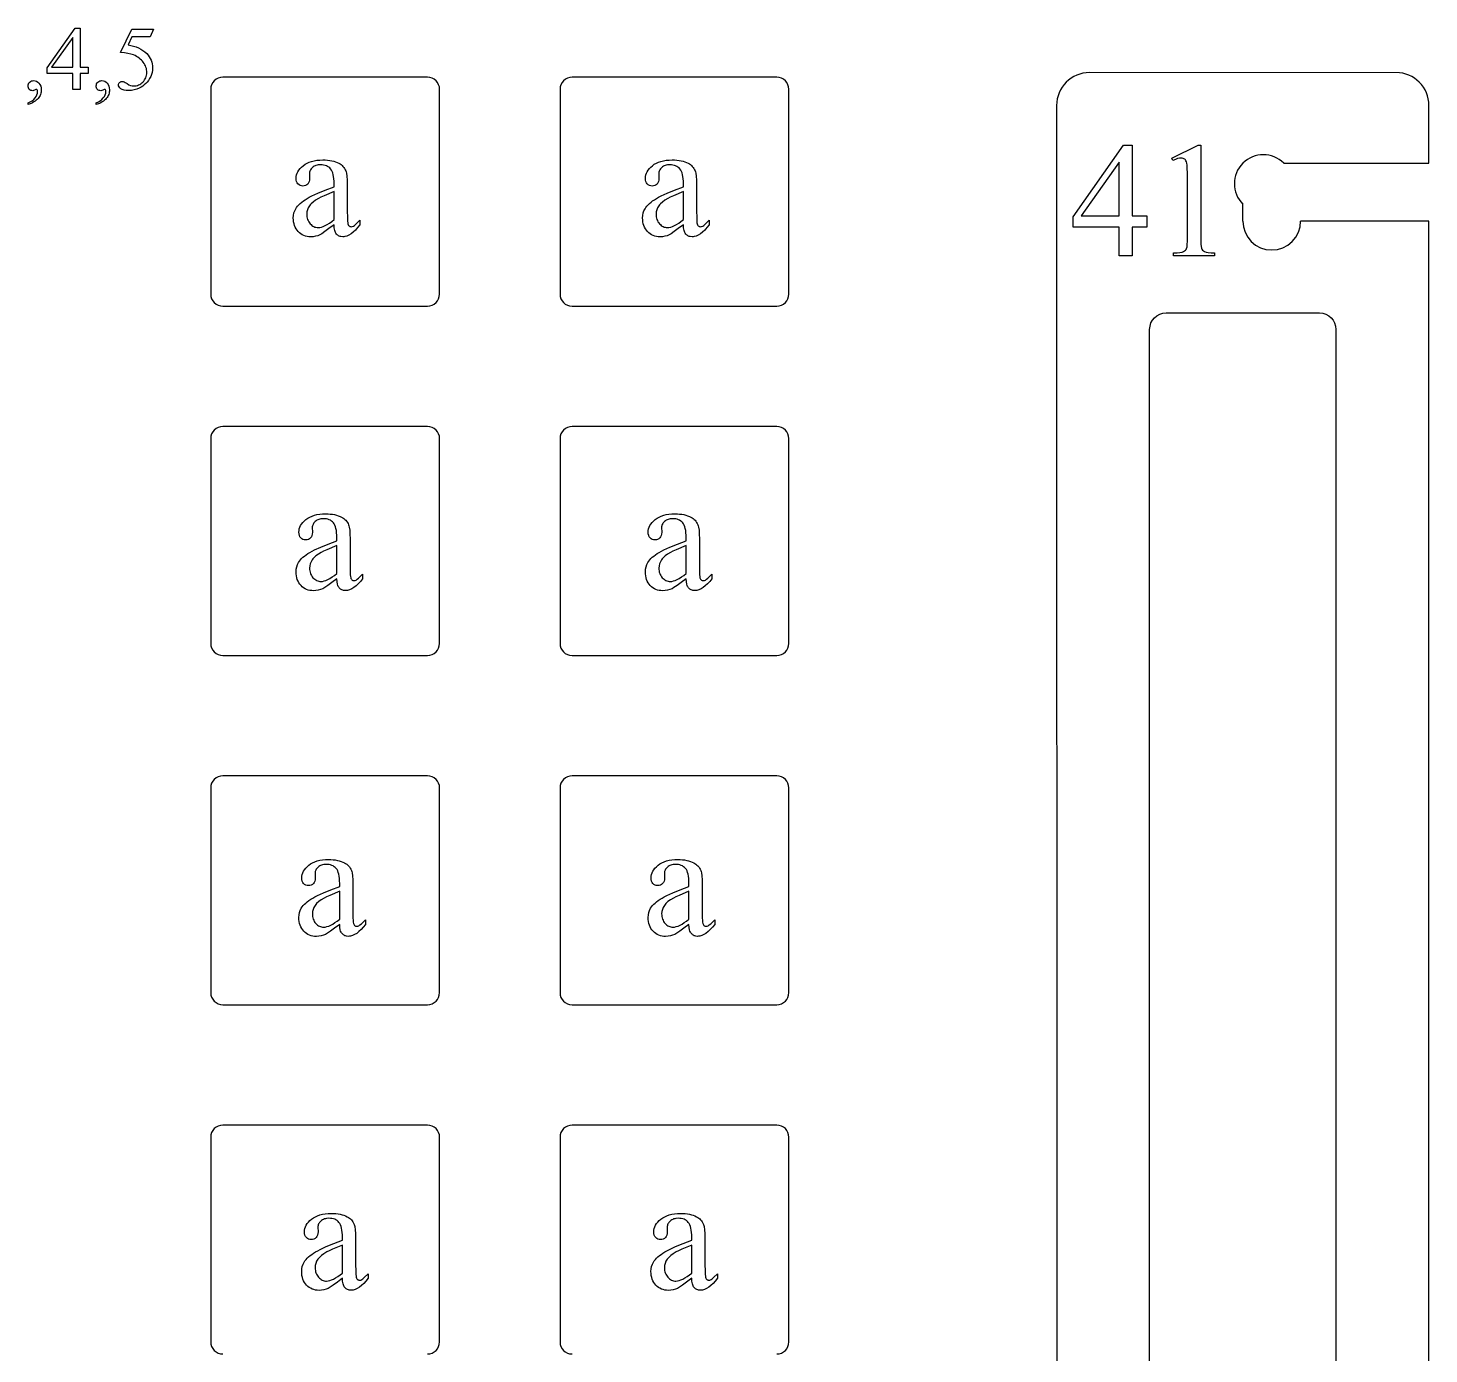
# Model space of a CAD drawing. Extents: x -27 to 581, y 232 to 579.
# Drawn here: x 481.9 to 556.4, y 383.9 to 454.4 of the extents above; entities that cross this region are included whole.
import ezdxf

# ---------------------------------------------------------------- set-up
doc = ezdxf.new("R2010")
doc.units = 0
doc.header["$MEASUREMENT"] = 0
doc.layers.get('0').update_dxf_attribs({"linetype": 'CONTINUOUS'})

msp = doc.modelspace()

# ---------------------------------------------------------------- linework, layer by layer
at = {"color": 1, "ltscale": 0.004234}
for p, q in [((537.63385, 451.86557), (537.481323, 451.791931)), ((555.434753, 451.791931), (555.282227, 451.86557))]:
    msp.add_line(p, q, dxfattribs=at)
at = {"color": 1, "ltscale": 0.004267}
for p, q in [((537.794067, 451.924377), (537.63385, 451.86557)), ((555.282227, 451.86557), (555.122009, 451.924377))]:
    msp.add_line(p, q, dxfattribs=at)
at = {"color": 1, "ltscale": 0.004312}
for p, q in [((537.96106, 451.967499), (537.794067, 451.924377)), ((555.122009, 451.924377), (554.955017, 451.967499))]:
    msp.add_line(p, q, dxfattribs=at)
at = {"color": 1, "ltscale": 0.004373}
for p, q in [((538.133972, 451.994019), (537.96106, 451.967499)), ((554.955017, 451.967499), (554.782104, 451.994019))]:
    msp.add_line(p, q, dxfattribs=at)
at = {"color": 1, "ltscale": 0.004452}
msp.add_line((538.311829, 452.003052), (538.133972, 451.994019), dxfattribs=at)
at = {"color": 1, "ltscale": 0.411757}
msp.add_line((554.782104, 451.994019), (538.311829, 452.003052), dxfattribs=at)
at = {"color": 1, "ltscale": 0.272}
for p, q in [((491.619202, 451.117767), (491.619202, 440.237762)), ((503.139191, 451.757751), (492.259186, 451.757751)), ((503.779175, 440.237762), (503.779175, 451.117767)), ((510.179199, 451.117767), (510.179199, 440.237762)), ((522.339172, 440.237762), (522.339172, 451.117767)), ((492.259186, 439.597748), (503.139191, 439.597748)), ((491.619202, 432.55777), (491.619202, 421.677765)), ((503.139191, 433.197754), (492.259186, 433.197754)), ((503.779175, 421.677765), (503.779175, 432.55777)), ((510.179199, 432.55777), (510.179199, 421.677765)), ((522.339172, 421.677765), (522.339172, 432.55777)), ((492.259186, 421.03775), (503.139191, 421.03775)), ((503.139191, 414.637756), (492.259186, 414.637756)), ((491.619202, 413.997772), (491.619202, 403.117767)), ((503.779175, 403.117767), (503.779175, 413.997772)), ((510.179199, 413.997772), (510.179199, 403.117767)), ((522.339172, 403.117767), (522.339172, 413.997772)), ((492.259186, 402.477753), (503.139191, 402.477753)), ((503.139191, 396.077759), (492.259186, 396.077759))]:
    msp.add_line(p, q, dxfattribs=at)
at = {"color": 1, "ltscale": 0.271999}
for p, q in [((521.699158, 451.757751), (510.819183, 451.757751)), ((510.819183, 439.597748), (521.699158, 439.597748)), ((521.699158, 433.197754), (510.819183, 433.197754)), ((510.819183, 421.03775), (521.699158, 421.03775)), ((521.699158, 414.637756), (510.819183, 414.637756)), ((510.819183, 402.477753), (521.699158, 402.477753)), ((521.699158, 396.077759), (510.819183, 396.077759)), ((491.619202, 395.437744), (491.619202, 384.55777)), ((503.779175, 384.55777), (503.779175, 395.437744)), ((510.179199, 395.437744), (510.179199, 384.55777)), ((522.339172, 384.55777), (522.339172, 395.437744))]:
    msp.add_line(p, q, dxfattribs=at)
at = {"color": 1, "ltscale": 0.004208}
for p, q in [((536.865112, 451.233124), (536.777405, 451.089478)), ((556.138672, 451.089478), (556.050964, 451.233124))]:
    msp.add_line(p, q, dxfattribs=at)
at = {"color": 1, "ltscale": 0.004196}
for p, q in [((536.965881, 451.36734), (536.865112, 451.233124)), ((556.050964, 451.233124), (555.950195, 451.36734))]:
    msp.add_line(p, q, dxfattribs=at)
at = {"color": 1, "ltscale": 0.004189}
for p, q in [((537.078735, 451.491211), (536.965881, 451.36734)), ((555.950195, 451.36734), (555.837341, 451.491211))]:
    msp.add_line(p, q, dxfattribs=at)
at = {"color": 1, "ltscale": 0.004191}
for p, q in [((537.202881, 451.603882), (537.078735, 451.491211)), ((555.837341, 451.491211), (555.713196, 451.603882))]:
    msp.add_line(p, q, dxfattribs=at)
at = {"color": 1, "ltscale": 0.004197}
msp.add_line((537.337341, 451.704407), (537.202881, 451.603882), dxfattribs=at)
at = {"color": 1, "ltscale": 0.004212}
msp.add_line((537.481323, 451.791931), (537.337341, 451.704407), dxfattribs=at)
at = {"color": 1, "ltscale": 0.004211}
msp.add_line((555.578674, 451.704407), (555.434753, 451.791931), dxfattribs=at)
at = {"color": 1, "ltscale": 0.004198}
msp.add_line((555.713196, 451.603882), (555.578674, 451.704407), dxfattribs=at)
at = {"color": 1, "ltscale": 0.004442}
for p, q in [((536.575012, 450.438416), (536.565918, 450.260986)), ((556.350159, 450.260986), (556.341064, 450.438416))]:
    msp.add_line(p, q, dxfattribs=at)
at = {"color": 1, "ltscale": 0.004361}
for p, q in [((536.601563, 450.61084), (536.575012, 450.438416)), ((556.341064, 450.438416), (556.314514, 450.61084))]:
    msp.add_line(p, q, dxfattribs=at)
at = {"color": 1, "ltscale": 0.004303}
for p, q in [((536.644775, 450.777435), (536.601563, 450.61084)), ((556.314514, 450.61084), (556.271301, 450.777435))]:
    msp.add_line(p, q, dxfattribs=at)
at = {"color": 1, "ltscale": 0.004259}
for p, q in [((536.703674, 450.937286), (536.644775, 450.777435)), ((556.271301, 450.777435), (556.212402, 450.937286))]:
    msp.add_line(p, q, dxfattribs=at)
at = {"color": 1, "ltscale": 0.004228}
for p, q in [((536.777405, 451.089478), (536.703674, 450.937286)), ((556.212402, 450.937286), (556.138672, 451.089478))]:
    msp.add_line(p, q, dxfattribs=at)
at = {"color": 1}
for p, q in [((536.565918, 450.260986), (536.580872, 322.810486)), ((556.335205, 322.810486), (556.350159, 444.118256))]:
    msp.add_line(p, q, dxfattribs=at)
at = {"color": 1, "ltscale": 0.076768}
msp.add_line((556.350159, 447.190247), (556.350159, 450.260986), dxfattribs=at)
at = {"color": 1, "ltscale": 0.192998}
msp.add_line((548.630249, 447.190247), (556.350159, 447.190247), dxfattribs=at)
at = {"color": 1, "ltscale": 0.022495}
msp.add_line((546.458008, 444.118256), (546.458008, 445.018036), dxfattribs=at)
at = {"color": 1, "ltscale": 0.170503}
msp.add_line((556.350159, 444.118256), (549.530029, 444.118256), dxfattribs=at)
at = {"color": 18}
for points in [[(485.109619, 452.288147), (485.109619, 451.953064), (484.680115, 451.953064), (484.680115, 451.108215), (484.290741, 451.108215), (484.290741, 451.953064), (482.936157, 451.953064), (482.936157, 452.255127), (484.420532, 454.374298), (484.680115, 454.374298), (484.680115, 452.288147)], [(488.583344, 454.308228), (488.399292, 453.907043), (487.436462, 453.907043), (487.22641, 453.477539), (487.378723, 453.450134), (487.522888, 453.413971), (487.658936, 453.369019), (487.786896, 453.315308), (487.906738, 453.252808), (488.018463, 453.181519), (488.12207, 453.101471), (488.21756, 453.012634), (488.291138, 452.930634), (488.354889, 452.845093), (488.408844, 452.756012), (488.452972, 452.663391), (488.487305, 452.56723), (488.51181, 452.467529), (488.52652, 452.364258), (488.531433, 452.257477), (488.525024, 452.133606), (488.505768, 452.014404), (488.473694, 451.899963), (488.428772, 451.790222), (488.374146, 451.686829), (488.312866, 451.5914), (488.244934, 451.503937), (488.17038, 451.424438), (488.090302, 451.352631), (488.005768, 451.288147), (487.91684, 451.231079), (487.823486, 451.181396), (487.68689, 451.124603), (487.548553, 451.084045), (487.408417, 451.059692), (487.266541, 451.051575), (487.132385, 451.057709), (487.017883, 451.07608), (486.922943, 451.106689), (486.882843, 451.126556), (486.847656, 451.149536), (486.790375, 451.199738), (486.74942, 451.252472), (486.724884, 451.307709), (486.716675, 451.365448), (486.720093, 451.397522), (486.730255, 451.427704), (486.747223, 451.455933), (486.770966, 451.482269), (486.799866, 451.504456), (486.832336, 451.520325), (486.868317, 451.529846), (486.907837, 451.53299), (486.965363, 451.52829), (487.015228, 451.51413), (487.077454, 451.480499), (487.17215, 451.417358), (487.260925, 451.363678), (487.350311, 451.325317), (487.440277, 451.302307), (487.530853, 451.294647), (487.598816, 451.297913), (487.664703, 451.307709), (487.728485, 451.324036), (487.790131, 451.346863), (487.849701, 451.376221), (487.907166, 451.41214), (487.962555, 451.454559), (488.015808, 451.50351), (488.064758, 451.557129), (488.107178, 451.613617), (488.143066, 451.672913), (488.172455, 451.735077), (488.195282, 451.800049), (488.211609, 451.867889), (488.221405, 451.938538), (488.22464, 452.012054), (488.221741, 452.084015), (488.213013, 452.154755), (488.198425, 452.224274), (488.17804, 452.292603), (488.151825, 452.35968), (488.119781, 452.425537), (488.081909, 452.490204), (488.038208, 452.55365), (487.98941, 452.614685), (487.936157, 452.67215), (487.878479, 452.726044), (487.816406, 452.776367), (487.749878, 452.82309), (487.678925, 452.866272), (487.603577, 452.905853), (487.523773, 452.941864), (487.383514, 452.989349), (487.21994, 453.025635), (487.033051, 453.05069), (486.822876, 453.064575), (487.436462, 454.308228)], [(484.290741, 452.288147), (484.290741, 453.876373), (483.167419, 452.288147)], [(481.911957, 450.303497), (481.911957, 450.407349), (482.026642, 450.453003), (482.127594, 450.509705), (482.214844, 450.577484), (482.288361, 450.656311), (482.34671, 450.741913), (482.388367, 450.830048), (482.413361, 450.920685), (482.421692, 451.013824), (482.416382, 451.055115), (482.400452, 451.089355), (482.383942, 451.105286), (482.367432, 451.110596), (482.326141, 451.098785), (482.25415, 451.063385), (482.21048, 451.047455), (482.16449, 451.042145), (482.109619, 451.046417), (482.060638, 451.059265), (482.017578, 451.080627), (481.980408, 451.110596), (481.95047, 451.148041), (481.929077, 451.191986), (481.91626, 451.242432), (481.911957, 451.299377), (481.917511, 451.355133), (481.934082, 451.406738), (481.961761, 451.454224), (482.000458, 451.49762), (482.04715, 451.533752), (482.098694, 451.55954), (482.155121, 451.575043), (482.2164, 451.5802), (482.292145, 451.571716), (482.363586, 451.546265), (482.430786, 451.503876), (482.493683, 451.444519), (482.546844, 451.371124), (482.584839, 451.286682), (482.607605, 451.191193), (482.615204, 451.084625), (482.612579, 451.024384), (482.604675, 450.96524), (482.591492, 450.907135), (482.573029, 450.850098), (482.549316, 450.794159), (482.520294, 450.739258), (482.486023, 450.685455), (482.446472, 450.63269), (482.401215, 450.581879), (482.349792, 450.533813), (482.292236, 450.488525), (482.228485, 450.445984), (482.1586, 450.406219), (482.08255, 450.369202)], [(485.536743, 450.303497), (485.536743, 450.407349), (485.651428, 450.453003), (485.75238, 450.509705), (485.83963, 450.577484), (485.913147, 450.656311), (485.971497, 450.741913), (486.013153, 450.830048), (486.038147, 450.920685), (486.046478, 451.013824), (486.041168, 451.055115), (486.025238, 451.089355), (486.008728, 451.105286), (485.992218, 451.110596), (485.950897, 451.098785), (485.878937, 451.063385), (485.835266, 451.047455), (485.789246, 451.042145), (485.734375, 451.046417), (485.685425, 451.059265), (485.642365, 451.080627), (485.605194, 451.110596), (485.575256, 451.148041), (485.553864, 451.191986), (485.541016, 451.242432), (485.536743, 451.299377), (485.542267, 451.355133), (485.558868, 451.406738), (485.586517, 451.454224), (485.625244, 451.49762), (485.671936, 451.533752), (485.72348, 451.55954), (485.779877, 451.575043), (485.841187, 451.5802), (485.916901, 451.571716), (485.988373, 451.546265), (486.055542, 451.503876), (486.118469, 451.444519), (486.171631, 451.371124), (486.209595, 451.286682), (486.232391, 451.191193), (486.23999, 451.084625), (486.237366, 451.024384), (486.229462, 450.96524), (486.216278, 450.907135), (486.197815, 450.850098), (486.174072, 450.794159), (486.145081, 450.739258), (486.110809, 450.685455), (486.071259, 450.63269), (486.026001, 450.581879), (485.974579, 450.533813), (485.916992, 450.488525), (485.853271, 450.445984), (485.783386, 450.406219), (485.707336, 450.369202)], [(541.35791, 444.393982), (541.35791, 443.790802), (540.584839, 443.790802), (540.584839, 442.270081), (539.883972, 442.270081), (539.883972, 443.790802), (537.44574, 443.790802), (537.44574, 444.334534), (540.117554, 448.149048), (540.584839, 448.149048), (540.584839, 444.393982)], [(542.679016, 447.465149), (544.08075, 448.149048), (544.220947, 448.149048), (544.220947, 443.285309), (544.22345, 443.06604), (544.231018, 442.892395), (544.243652, 442.764435), (544.261292, 442.682129), (544.286926, 442.626099), (544.323425, 442.576996), (544.370789, 442.53479), (544.429077, 442.499481), (544.509277, 442.471069), (544.622375, 442.449554), (544.768372, 442.434967), (544.947327, 442.427277), (544.947327, 442.270081), (542.780945, 442.270081), (542.780945, 442.427277), (542.966797, 442.434814), (543.116516, 442.449036), (543.230164, 442.469879), (543.307678, 442.497345), (543.36261, 442.530792), (543.408569, 442.56958), (543.445435, 442.613647), (543.473328, 442.663025), (543.493774, 442.740936), (543.508362, 442.870636), (543.517151, 443.052094), (543.520081, 443.285309), (543.520081, 446.394684), (543.517395, 446.680908), (543.50946, 446.910797), (543.496155, 447.084442), (543.4776, 447.201782), (543.459656, 447.265228), (543.435608, 447.319641), (543.405518, 447.365051), (543.369263, 447.401428), (543.327942, 447.429291), (543.282715, 447.449219), (543.233459, 447.461151), (543.180237, 447.465149), (543.093933, 447.456909), (542.992249, 447.43222), (542.875183, 447.391052), (542.742737, 447.333466)], [(498.174835, 443.920227), (497.903259, 443.713135), (497.687408, 443.554932), (497.527313, 443.445557), (497.422974, 443.38501), (497.306427, 443.338562), (497.186157, 443.305359), (497.062195, 443.285461), (496.934479, 443.278809), (496.835815, 443.283142), (496.741608, 443.296082), (496.651855, 443.317627), (496.566528, 443.347839), (496.485657, 443.386658), (496.40921, 443.434113), (496.33725, 443.490204), (496.269714, 443.554932), (496.208496, 443.626678), (496.155426, 443.703857), (496.110504, 443.786499), (496.073792, 443.874573), (496.045197, 443.968079), (496.024811, 444.067047), (496.012543, 444.171448), (496.008484, 444.281281), (496.016449, 444.418823), (496.040344, 444.546783), (496.080139, 444.665192), (496.135895, 444.774048), (496.183472, 444.845703), (496.239044, 444.916321), (496.302673, 444.985901), (496.374298, 445.054382), (496.453979, 445.121826), (496.541718, 445.188202), (496.637451, 445.25351), (496.741211, 445.317749), (496.857941, 445.383179), (496.992493, 445.452087), (497.315186, 445.60022), (497.70932, 445.762177), (498.174835, 445.937927), (498.174835, 446.090851), (498.171967, 446.230621), (498.1633, 446.359009), (498.148865, 446.475952), (498.128662, 446.581482), (498.102661, 446.675598), (498.070892, 446.758301), (498.033386, 446.829559), (497.990051, 446.889435), (497.941254, 446.940216), (497.887177, 446.984222), (497.827881, 447.021454), (497.763336, 447.05191), (497.693542, 447.075623), (497.61853, 447.092529), (497.538239, 447.102692), (497.452728, 447.106079), (497.325806, 447.097046), (497.267548, 447.085754), (497.212708, 447.069977), (497.161346, 447.049652), (497.113434, 447.024841), (497.06897, 446.995483), (497.027954, 446.961639), (496.957336, 446.88678), (496.929565, 446.847351), (496.906891, 446.80661), (496.889221, 446.764526), (496.876617, 446.72113), (496.869049, 446.676392), (496.866516, 446.63031), (496.875031, 446.383942), (496.868774, 446.291809), (496.850067, 446.210846), (496.818878, 446.141022), (496.775208, 446.082367), (496.721436, 446.035889), (496.659973, 446.002716), (496.59082, 445.982788), (496.513947, 445.976166), (496.438965, 445.983063), (496.371124, 446.003784), (496.310455, 446.038269), (496.256958, 446.086609), (496.213287, 446.146881), (496.182098, 446.217224), (496.163391, 446.297668), (496.157135, 446.388184), (496.162994, 446.478577), (496.180511, 446.567139), (496.209717, 446.653809), (496.25061, 446.738647), (496.303162, 446.821594), (496.367401, 446.90271), (496.443329, 446.981964), (496.530945, 447.059357), (496.62912, 447.131042), (496.736694, 447.193146), (496.853729, 447.245728), (496.980164, 447.288727), (497.116028, 447.322174), (497.261292, 447.346069), (497.416016, 447.360413), (497.580139, 447.365173), (497.706787, 447.362457), (497.827576, 447.354309), (497.942535, 447.340698), (498.051666, 447.321655), (498.154938, 447.29715), (498.25238, 447.267212), (498.343964, 447.231842), (498.429718, 447.19104), (498.490295, 447.155792), (498.546783, 447.115906), (498.599152, 447.07135), (498.6474, 447.022186), (498.691559, 446.968353), (498.731567, 446.909882), (498.767487, 446.846741), (498.799255, 446.778992), (498.8172, 446.727356), (498.832733, 446.663757), (498.856628, 446.500763), (498.870941, 446.289978), (498.875732, 446.031372), (498.875732, 444.710327), (498.881042, 444.261658), (498.887665, 444.118164), (498.896973, 444.028564), (498.909302, 443.971069), (498.92511, 443.92395), (498.944366, 443.887177), (498.967072, 443.860779), (498.992401, 443.842163), (499.019623, 443.828918), (499.048706, 443.820923), (499.07962, 443.818298), (499.143341, 443.825714), (499.198547, 443.848022), (499.25351, 443.888123), (499.329193, 443.953156), (499.542633, 444.158112), (499.542633, 443.920227), (499.424347, 443.770905), (499.307404, 443.641479), (499.191803, 443.531952), (499.077484, 443.442352), (498.964539, 443.372681), (498.852905, 443.322876), (498.742584, 443.29303), (498.687927, 443.285553), (498.633606, 443.283051), (498.534851, 443.292084), (498.489441, 443.303375), (498.446716, 443.319153), (498.406616, 443.339478), (498.369171, 443.364288), (498.334412, 443.393646), (498.302277, 443.42749), (498.273346, 443.466766), (498.248108, 443.512451), (498.226624, 443.564484), (498.208832, 443.622894), (498.184387, 443.75882)], [(516.734863, 443.920227), (516.463257, 443.713135), (516.247437, 443.554932), (516.087341, 443.445557), (515.982971, 443.38501), (515.866455, 443.338562), (515.746155, 443.305359), (515.622192, 443.285461), (515.494507, 443.278809), (515.395813, 443.283142), (515.301636, 443.296082), (515.211853, 443.317627), (515.126526, 443.347839), (515.045654, 443.386658), (514.969238, 443.434113), (514.897217, 443.490204), (514.829712, 443.554932), (514.768494, 443.626678), (514.715393, 443.703857), (514.670532, 443.786499), (514.633789, 443.874573), (514.605225, 443.968079), (514.584778, 444.067047), (514.572571, 444.171448), (514.568481, 444.281281), (514.576416, 444.418823), (514.600342, 444.546783), (514.640137, 444.665192), (514.695923, 444.774048), (514.743469, 444.845703), (514.799072, 444.916321), (514.862671, 444.985901), (514.934326, 445.054382), (515.013977, 445.121826), (515.101685, 445.188202), (515.197449, 445.25351), (515.301208, 445.317749), (515.417908, 445.383179), (515.55249, 445.452087), (515.875183, 445.60022), (516.269287, 445.762177), (516.734863, 445.937927), (516.734863, 446.090851), (516.731934, 446.230621), (516.723267, 446.359009), (516.708862, 446.475952), (516.68866, 446.581482), (516.662659, 446.675598), (516.63092, 446.758301), (516.593384, 446.829559), (516.550049, 446.889435), (516.501221, 446.940216), (516.447205, 446.984222), (516.387878, 447.021454), (516.323364, 447.05191), (516.25354, 447.075623), (516.178528, 447.092529), (516.098267, 447.102692), (516.012695, 447.106079), (515.885803, 447.097046), (515.827515, 447.085754), (515.772705, 447.069977), (515.721375, 447.049652), (515.673401, 447.024841), (515.628967, 446.995483), (515.587952, 446.961639), (515.517334, 446.88678), (515.489563, 446.847351), (515.466858, 446.80661), (515.449219, 446.764526), (515.436584, 446.72113), (515.429077, 446.676392), (515.426514, 446.63031), (515.434998, 446.383942), (515.428772, 446.291809), (515.410095, 446.210846), (515.378845, 446.141022), (515.335205, 446.082367), (515.281433, 446.035889), (515.219971, 446.002716), (515.150818, 445.982788), (515.073975, 445.976166), (514.998962, 445.983063), (514.931152, 446.003784), (514.870483, 446.038269), (514.816956, 446.086609), (514.773315, 446.146881), (514.742126, 446.217224), (514.723389, 446.297668), (514.717163, 446.388184), (514.722961, 446.478577), (514.740479, 446.567139), (514.769714, 446.653809), (514.810608, 446.738647), (514.863159, 446.821594), (514.927429, 446.90271), (515.003357, 446.981964), (515.090942, 447.059357), (515.189087, 447.131042), (515.296692, 447.193146), (515.413696, 447.245728), (515.540161, 447.288727), (515.676025, 447.322174), (515.821289, 447.346069), (515.976013, 447.360413), (516.140137, 447.365173), (516.266785, 447.362457), (516.387573, 447.354309), (516.502563, 447.340698), (516.611633, 447.321655), (516.714905, 447.29715), (516.812378, 447.267212), (516.903931, 447.231842), (516.989685, 447.19104), (517.050293, 447.155792), (517.106812, 447.115906), (517.15918, 447.07135), (517.207397, 447.022186), (517.251526, 446.968353), (517.291565, 446.909882), (517.327454, 446.846741), (517.359253, 446.778992), (517.377197, 446.727356), (517.3927, 446.663757), (517.416626, 446.500763), (517.430969, 446.289978), (517.43573, 446.031372), (517.43573, 444.710327), (517.44104, 444.261658), (517.447693, 444.118164), (517.45697, 444.028564), (517.469299, 443.971069), (517.485107, 443.92395), (517.504333, 443.887177), (517.527039, 443.860779), (517.552429, 443.842163), (517.579651, 443.828918), (517.608704, 443.820923), (517.639648, 443.818298), (517.703369, 443.825714), (517.758545, 443.848022), (517.813538, 443.888123), (517.88916, 443.953156), (518.102661, 444.158112), (518.102661, 443.920227), (517.984375, 443.770905), (517.867432, 443.641479), (517.75177, 443.531952), (517.637512, 443.442352), (517.524536, 443.372681), (517.412903, 443.322876), (517.302612, 443.29303), (517.247925, 443.285553), (517.193604, 443.283051), (517.094849, 443.292084), (517.049438, 443.303375), (517.006714, 443.319153), (516.966614, 443.339478), (516.929199, 443.364288), (516.894409, 443.393646), (516.862305, 443.42749), (516.833313, 443.466766), (516.808105, 443.512451), (516.786621, 443.564484), (516.768799, 443.622894), (516.744385, 443.75882)], [(539.883972, 444.393982), (539.883972, 447.252747), (537.862, 444.393982)], [(498.174835, 444.19635), (498.174835, 445.678802), (497.647064, 445.461121), (497.468384, 445.380127), (497.346527, 445.317749), (497.190674, 445.223236), (497.058746, 445.126587), (496.950684, 445.027832), (496.905609, 444.977661), (496.866516, 444.926941), (496.803345, 444.822632), (496.758209, 444.713501), (496.73114, 444.599609), (496.722107, 444.480927), (496.724945, 444.406097), (496.733521, 444.334534), (496.747772, 444.266205), (496.767761, 444.201111), (496.793457, 444.139282), (496.824829, 444.080719), (496.861938, 444.025391), (496.904755, 443.973328), (496.951294, 443.926025), (496.999542, 443.885071), (497.0495, 443.850372), (497.101227, 443.821991), (497.154633, 443.799927), (497.209808, 443.78418), (497.266693, 443.774719), (497.325287, 443.771545), (497.40918, 443.778198), (497.499451, 443.798096), (497.596069, 443.831299), (497.699097, 443.877747), (497.808472, 443.9375), (497.924225, 444.010498), (498.046356, 444.096771)], [(516.734863, 444.19635), (516.734863, 445.678802), (516.207031, 445.461121), (516.028381, 445.380127), (515.906555, 445.317749), (515.750671, 445.223236), (515.618713, 445.126587), (515.510681, 445.027832), (515.465637, 444.977661), (515.426514, 444.926941), (515.363342, 444.822632), (515.318237, 444.713501), (515.291138, 444.599609), (515.282104, 444.480927), (515.284973, 444.406097), (515.293518, 444.334534), (515.3078, 444.266205), (515.327759, 444.201111), (515.353455, 444.139282), (515.384827, 444.080719), (515.421936, 444.025391), (515.464783, 443.973328), (515.511292, 443.926025), (515.559509, 443.885071), (515.609497, 443.850372), (515.661194, 443.821991), (515.714661, 443.799927), (515.769775, 443.78418), (515.82666, 443.774719), (515.885315, 443.771545), (515.969177, 443.778198), (516.059448, 443.798096), (516.156067, 443.831299), (516.259094, 443.877747), (516.368469, 443.9375), (516.484253, 444.010498), (516.606323, 444.096771)], [(498.322205, 425.114929), (498.050598, 424.907837), (497.834747, 424.749634), (497.674683, 424.640228), (497.570343, 424.579712), (497.453796, 424.533264), (497.333527, 424.500061), (497.209534, 424.480164), (497.081848, 424.473511), (496.983185, 424.477844), (496.888977, 424.490784), (496.799194, 424.512329), (496.713867, 424.542542), (496.632996, 424.58136), (496.55658, 424.628815), (496.484589, 424.684906), (496.417053, 424.749634), (496.355835, 424.821381), (496.302765, 424.89856), (496.257874, 424.981201), (496.22113, 425.069275), (496.192566, 425.162781), (496.17215, 425.261749), (496.159912, 425.36615), (496.155823, 425.475983), (496.163788, 425.613525), (496.187683, 425.741486), (496.227509, 425.859894), (496.283264, 425.96875), (496.330811, 426.040405), (496.386414, 426.111023), (496.450012, 426.180603), (496.521667, 426.249084), (496.601349, 426.316528), (496.689056, 426.382904), (496.78479, 426.448212), (496.88858, 426.512451), (497.00528, 426.577911), (497.139862, 426.64679), (497.462555, 426.794922), (497.856659, 426.956879), (498.322205, 427.132629), (498.322205, 427.285553), (498.319305, 427.425323), (498.310638, 427.55368), (498.296204, 427.670654), (498.276001, 427.776184), (498.250031, 427.8703), (498.218262, 427.952972), (498.180725, 428.024261), (498.137421, 428.084137), (498.088593, 428.134918), (498.034546, 428.178925), (497.97525, 428.216156), (497.910706, 428.246613), (497.840912, 428.270325), (497.765869, 428.287231), (497.685577, 428.297394), (497.600067, 428.300781), (497.473175, 428.291748), (497.414886, 428.280457), (497.360077, 428.264679), (497.308685, 428.244354), (497.260773, 428.219543), (497.216309, 428.190186), (497.175293, 428.156342), (497.104675, 428.081482), (497.076935, 428.042053), (497.05423, 428.001312), (497.036591, 427.959229), (497.023956, 427.915833), (497.016388, 427.871094), (497.013885, 427.825012), (497.022369, 427.578644), (497.016144, 427.486511), (496.997406, 427.405548), (496.966217, 427.335724), (496.922546, 427.277069), (496.868774, 427.230591), (496.807343, 427.197418), (496.738159, 427.17749), (496.661316, 427.170868), (496.586304, 427.177765), (496.518463, 427.198486), (496.457825, 427.232971), (496.404327, 427.281311), (496.360657, 427.341583), (496.329437, 427.411926), (496.31073, 427.492371), (496.304504, 427.582886), (496.310333, 427.673309), (496.32785, 427.761841), (496.357056, 427.848511), (496.397949, 427.93335), (496.4505, 428.016296), (496.514771, 428.097412), (496.590698, 428.176666), (496.678314, 428.254059), (496.776459, 428.325745), (496.884064, 428.387848), (497.001068, 428.44043), (497.127502, 428.483429), (497.263367, 428.516876), (497.408661, 428.540771), (497.563354, 428.555115), (497.727509, 428.559875), (497.854156, 428.557159), (497.974945, 428.549011), (498.089905, 428.5354), (498.199005, 428.516357), (498.302277, 428.491852), (498.399719, 428.461914), (498.491302, 428.426544), (498.577057, 428.385742), (498.637665, 428.350494), (498.694153, 428.310608), (498.746521, 428.266052), (498.794769, 428.216888), (498.838898, 428.163055), (498.878906, 428.104584), (498.914825, 428.041473), (498.946625, 427.973694), (498.964539, 427.922058), (498.980072, 427.858459), (499.003967, 427.695465), (499.018311, 427.48468), (499.023071, 427.226074), (499.023071, 425.905029), (499.028381, 425.45636), (499.035034, 425.312866), (499.044312, 425.223267), (499.056671, 425.165771), (499.072449, 425.118652), (499.091705, 425.081879), (499.11441, 425.05545), (499.139771, 425.036865), (499.166962, 425.023621), (499.196045, 425.015625), (499.226959, 425.013), (499.29068, 425.020416), (499.345917, 425.042725), (499.400879, 425.082825), (499.476532, 425.147858), (499.689972, 425.352814), (499.689972, 425.114929), (499.571716, 424.965607), (499.454773, 424.836182), (499.339142, 424.726654), (499.224854, 424.637054), (499.111877, 424.567352), (499.000244, 424.517578), (498.889923, 424.487732), (498.835266, 424.480255), (498.780945, 424.477753), (498.68219, 424.486786), (498.63681, 424.498077), (498.594055, 424.513855), (498.553955, 424.53418), (498.516541, 424.55899), (498.48175, 424.588348), (498.449615, 424.622192), (498.420685, 424.661469), (498.395477, 424.707153), (498.373962, 424.759186), (498.356171, 424.817596), (498.331757, 424.953522)], [(516.882202, 425.114929), (516.610596, 424.907837), (516.394775, 424.749634), (516.23468, 424.640228), (516.13031, 424.579712), (516.013794, 424.533264), (515.893494, 424.500061), (515.769531, 424.480164), (515.641846, 424.473511), (515.543152, 424.477844), (515.448975, 424.490784), (515.359192, 424.512329), (515.273865, 424.542542), (515.192993, 424.58136), (515.116577, 424.628815), (515.044617, 424.684906), (514.977051, 424.749634), (514.915833, 424.821381), (514.862793, 424.89856), (514.817871, 424.981201), (514.781128, 425.069275), (514.752563, 425.162781), (514.732178, 425.261749), (514.71991, 425.36615), (514.71582, 425.475983), (514.723816, 425.613525), (514.747681, 425.741486), (514.787476, 425.859894), (514.843262, 425.96875), (514.890808, 426.040405), (514.946411, 426.111023), (515.01001, 426.180603), (515.081665, 426.249084), (515.161316, 426.316528), (515.249023, 426.382904), (515.344788, 426.448212), (515.448547, 426.512451), (515.565308, 426.577911), (515.699829, 426.64679), (516.022522, 426.794922), (516.416687, 426.956879), (516.882202, 427.132629), (516.882202, 427.285553), (516.879333, 427.425323), (516.870667, 427.55368), (516.856201, 427.670654), (516.835999, 427.776184), (516.809998, 427.8703), (516.778259, 427.952972), (516.740723, 428.024261), (516.697388, 428.084137), (516.648621, 428.134918), (516.594543, 428.178925), (516.535217, 428.216156), (516.470703, 428.246613), (516.400879, 428.270325), (516.325867, 428.287231), (516.245605, 428.297394), (516.160095, 428.300781), (516.033142, 428.291748), (515.974915, 428.280457), (515.920044, 428.264679), (515.868713, 428.244354), (515.820801, 428.219543), (515.776306, 428.190186), (515.735291, 428.156342), (515.664673, 428.081482), (515.636902, 428.042053), (515.614258, 428.001312), (515.596558, 427.959229), (515.583984, 427.915833), (515.576416, 427.871094), (515.573853, 427.825012), (515.582397, 427.578644), (515.576111, 427.486511), (515.557434, 427.405548), (515.526245, 427.335724), (515.482544, 427.277069), (515.428772, 427.230591), (515.36731, 427.197418), (515.298157, 427.17749), (515.221313, 427.170868), (515.146301, 427.177765), (515.078491, 427.198486), (515.017822, 427.232971), (514.964294, 427.281311), (514.920654, 427.341583), (514.889465, 427.411926), (514.870728, 427.492371), (514.864502, 427.582886), (514.870361, 427.673309), (514.887878, 427.761841), (514.917053, 427.848511), (514.957947, 427.93335), (515.010498, 428.016296), (515.074768, 428.097412), (515.150696, 428.176666), (515.238281, 428.254059), (515.336487, 428.325745), (515.444031, 428.387848), (515.561096, 428.44043), (515.6875, 428.483429), (515.823364, 428.516876), (515.968628, 428.540771), (516.123352, 428.555115), (516.287476, 428.559875), (516.414124, 428.557159), (516.534912, 428.549011), (516.649902, 428.5354), (516.759033, 428.516357), (516.862305, 428.491852), (516.959717, 428.461914), (517.051331, 428.426544), (517.137085, 428.385742), (517.197632, 428.350494), (517.25415, 428.310608), (517.306519, 428.266052), (517.354736, 428.216888), (517.398926, 428.163055), (517.438904, 428.104584), (517.474854, 428.041473), (517.506592, 427.973694), (517.524536, 427.922058), (517.5401, 427.858459), (517.563965, 427.695465), (517.578308, 427.48468), (517.583069, 427.226074), (517.583069, 425.905029), (517.588379, 425.45636), (517.595032, 425.312866), (517.604309, 425.223267), (517.616638, 425.165771), (517.632446, 425.118652), (517.651733, 425.081879), (517.674377, 425.05545), (517.699768, 425.036865), (517.72699, 425.023621), (517.756042, 425.015625), (517.786987, 425.013), (517.850708, 425.020416), (517.905884, 425.042725), (517.960876, 425.082825), (518.03656, 425.147858), (518.25, 425.352814), (518.25, 425.114929), (518.131714, 424.965607), (518.014771, 424.836182), (517.89917, 424.726654), (517.784851, 424.637054), (517.671875, 424.567352), (517.560242, 424.517578), (517.449951, 424.487732), (517.395264, 424.480255), (517.340942, 424.477753), (517.242188, 424.486786), (517.196777, 424.498077), (517.154053, 424.513855), (517.113953, 424.53418), (517.076538, 424.55899), (517.041748, 424.588348), (517.009644, 424.622192), (516.980713, 424.661469), (516.955444, 424.707153), (516.93396, 424.759186), (516.916199, 424.817596), (516.891724, 424.953522)], [(498.322205, 425.391052), (498.322205, 426.873505), (497.794403, 426.655823), (497.615723, 426.574829), (497.493866, 426.512451), (497.338043, 426.417938), (497.206085, 426.321289), (497.098022, 426.222534), (497.052979, 426.172363), (497.013885, 426.121643), (496.950684, 426.017334), (496.905548, 425.908203), (496.878479, 425.794312), (496.869446, 425.675629), (496.872314, 425.6008), (496.880859, 425.529236), (496.895142, 425.460907), (496.9151, 425.395813), (496.940796, 425.333984), (496.972198, 425.275421), (497.009308, 425.220093), (497.052094, 425.16803), (497.098633, 425.120728), (497.146881, 425.079742), (497.196869, 425.045074), (497.248566, 425.016693), (497.302002, 424.994629), (497.357147, 424.978882), (497.414032, 424.969421), (497.472626, 424.966248), (497.556519, 424.9729), (497.64679, 424.992798), (497.743439, 425.026001), (497.846436, 425.072449), (497.955811, 425.132202), (498.071564, 425.2052), (498.193695, 425.291473)], [(516.882202, 425.391052), (516.882202, 426.873505), (516.354431, 426.655823), (516.17572, 426.574829), (516.053894, 426.512451), (515.89801, 426.417938), (515.766113, 426.321289), (515.65802, 426.222534), (515.612976, 426.172363), (515.573853, 426.121643), (515.510681, 426.017334), (515.465576, 425.908203), (515.438477, 425.794312), (515.429443, 425.675629), (515.432312, 425.6008), (515.440857, 425.529236), (515.455139, 425.460907), (515.475098, 425.395813), (515.500793, 425.333984), (515.532166, 425.275421), (515.569275, 425.220093), (515.612122, 425.16803), (515.65863, 425.120728), (515.706909, 425.079742), (515.756836, 425.045074), (515.808594, 425.016693), (515.862, 424.994629), (515.917175, 424.978882), (515.97406, 424.969421), (516.032654, 424.966248), (516.116516, 424.9729), (516.206787, 424.992798), (516.303406, 425.026001), (516.406433, 425.072449), (516.515808, 425.132202), (516.631592, 425.2052), (516.753723, 425.291473)], [(498.472229, 406.74646), (498.200653, 406.539368), (497.984802, 406.381134), (497.824707, 406.271759), (497.720367, 406.211243), (497.603821, 406.164764), (497.483551, 406.131592), (497.359589, 406.111664), (497.231873, 406.105042), (497.133209, 406.109344), (497.039001, 406.122284), (496.949249, 406.14386), (496.863922, 406.174072), (496.783051, 406.212891), (496.706604, 406.260345), (496.634644, 406.316437), (496.567108, 406.381134), (496.505859, 406.452881), (496.45282, 406.53009), (496.407898, 406.612701), (496.371185, 406.700775), (496.34259, 406.794312), (496.322205, 406.89325), (496.309937, 406.997681), (496.305878, 407.107513), (496.313812, 407.245026), (496.337708, 407.372986), (496.377533, 407.491394), (496.433289, 407.60025), (496.480865, 407.671936), (496.536438, 407.742554), (496.600067, 407.812103), (496.671692, 407.880615), (496.751373, 407.948029), (496.839081, 408.014404), (496.934845, 408.079712), (497.038605, 408.143982), (497.155334, 408.209412), (497.289886, 408.27832), (497.612579, 408.426453), (498.006714, 408.588409), (498.472229, 408.76416), (498.472229, 408.917053), (498.46936, 409.056854), (498.460693, 409.185211), (498.446259, 409.302155), (498.426025, 409.407684), (498.400055, 409.501801), (498.368286, 409.584503), (498.33075, 409.655792), (498.287445, 409.715637), (498.238647, 409.766418), (498.18457, 409.810425), (498.125275, 409.847656), (498.06073, 409.878143), (497.990936, 409.901825), (497.915894, 409.918762), (497.835632, 409.928894), (497.750122, 409.932281), (497.623199, 409.923279), (497.564941, 409.911987), (497.510101, 409.896179), (497.45874, 409.875885), (497.410828, 409.851044), (497.366364, 409.821716), (497.325317, 409.787872), (497.2547, 409.713013), (497.226959, 409.673584), (497.204285, 409.632813), (497.186615, 409.590729), (497.174011, 409.547333), (497.166443, 409.502594), (497.16391, 409.456543), (497.172424, 409.210175), (497.166168, 409.118042), (497.147461, 409.037079), (497.116272, 408.967255), (497.072601, 408.908569), (497.018829, 408.862122), (496.957367, 408.828918), (496.888214, 408.809021), (496.81134, 408.802368), (496.736359, 408.809296), (496.668518, 408.829987), (496.607849, 408.864502), (496.554352, 408.912811), (496.510681, 408.973083), (496.479492, 409.043427), (496.460785, 409.123871), (496.454529, 409.214417), (496.460388, 409.30481), (496.477905, 409.393341), (496.507111, 409.480042), (496.547974, 409.56485), (496.600555, 409.647827), (496.664795, 409.728943), (496.740723, 409.808167), (496.828339, 409.885559), (496.926514, 409.957245), (497.034088, 410.019379), (497.151093, 410.07193), (497.277557, 410.114929), (497.413422, 410.148407), (497.558685, 410.172302), (497.713409, 410.186615), (497.877533, 410.191406), (498.004181, 410.18869), (498.124969, 410.180511), (498.239929, 410.166901), (498.34906, 410.147858), (498.452332, 410.123383), (498.549744, 410.093445), (498.641357, 410.058075), (498.727112, 410.017242), (498.787689, 409.981995), (498.844177, 409.942108), (498.896545, 409.897583), (498.944794, 409.848389), (498.988953, 409.794556), (499.028961, 409.736084), (499.06488, 409.672974), (499.096649, 409.605225), (499.114594, 409.553589), (499.130096, 409.48999), (499.153992, 409.326965), (499.168335, 409.11618), (499.173126, 408.857605), (499.173126, 407.53653), (499.178436, 407.08786), (499.185059, 406.944366), (499.194366, 406.854767), (499.206696, 406.797302), (499.222504, 406.750153), (499.24176, 406.713409), (499.264435, 406.686981), (499.289795, 406.668396), (499.317017, 406.655121), (499.346069, 406.647156), (499.377014, 406.644501), (499.440735, 406.651947), (499.495941, 406.674225), (499.550903, 406.714325), (499.626556, 406.779358), (499.840027, 406.984314), (499.840027, 406.74646), (499.721741, 406.597107), (499.604797, 406.467682), (499.489166, 406.358185), (499.374878, 406.268585), (499.261932, 406.198883), (499.150299, 406.149109), (499.039978, 406.119232), (498.985321, 406.111755), (498.931, 406.109283), (498.832245, 406.118317), (498.786835, 406.129578), (498.74408, 406.145386), (498.70401, 406.16571), (498.666565, 406.190521), (498.631805, 406.219849), (498.59967, 406.253693), (498.57074, 406.292999), (498.545502, 406.338654), (498.524017, 406.390686), (498.506226, 406.449097), (498.481781, 406.585022)], [(517.032227, 406.74646), (516.76062, 406.539368), (516.5448, 406.381134), (516.384705, 406.271759), (516.280396, 406.211243), (516.163818, 406.164764), (516.043579, 406.131592), (515.919556, 406.111664), (515.79187, 406.105042), (515.693237, 406.109344), (515.598999, 406.122284), (515.509216, 406.14386), (515.423889, 406.174072), (515.343018, 406.212891), (515.266602, 406.260345), (515.194641, 406.316437), (515.127075, 406.381134), (515.065857, 406.452881), (515.012817, 406.53009), (514.967896, 406.612701), (514.931152, 406.700775), (514.902588, 406.794312), (514.882202, 406.89325), (514.869934, 406.997681), (514.865845, 407.107513), (514.87384, 407.245026), (514.897705, 407.372986), (514.937561, 407.491394), (514.993286, 407.60025), (515.040833, 407.671936), (515.096436, 407.742554), (515.160034, 407.812103), (515.231689, 407.880615), (515.311401, 407.948029), (515.399109, 408.014404), (515.494812, 408.079712), (515.598633, 408.143982), (515.715332, 408.209412), (515.849915, 408.27832), (516.172607, 408.426453), (516.566711, 408.588409), (517.032227, 408.76416), (517.032227, 408.917053), (517.029358, 409.056854), (517.020691, 409.185211), (517.006226, 409.302155), (516.986023, 409.407684), (516.960083, 409.501801), (516.928284, 409.584503), (516.890747, 409.655792), (516.847473, 409.715637), (516.798645, 409.766418), (516.744568, 409.810425), (516.685303, 409.847656), (516.620728, 409.878143), (516.550964, 409.901825), (516.475891, 409.918762), (516.39563, 409.928894), (516.31012, 409.932281), (516.183228, 409.923279), (516.124939, 409.911987), (516.070129, 409.896179), (516.018738, 409.875885), (515.970825, 409.851044), (515.926331, 409.821716), (515.885315, 409.787872), (515.814697, 409.713013), (515.786987, 409.673584), (515.764282, 409.632813), (515.746643, 409.590729), (515.734009, 409.547333), (515.72644, 409.502594), (515.723938, 409.456543), (515.732422, 409.210175), (515.726196, 409.118042), (515.707458, 409.037079), (515.67627, 408.967255), (515.632568, 408.908569), (515.578857, 408.862122), (515.517395, 408.828918), (515.448181, 408.809021), (515.371338, 408.802368), (515.296326, 408.809296), (515.228516, 408.829987), (515.167847, 408.864502), (515.11438, 408.912811), (515.070679, 408.973083), (515.03949, 409.043427), (515.020752, 409.123871), (515.014526, 409.214417), (515.020386, 409.30481), (515.037903, 409.393341), (515.067078, 409.480042), (515.107971, 409.56485), (515.160583, 409.647827), (515.224792, 409.728943), (515.30072, 409.808167), (515.388367, 409.885559), (515.486511, 409.957245), (515.594116, 410.019379), (515.711121, 410.07193), (515.837524, 410.114929), (515.973389, 410.148407), (516.118713, 410.172302), (516.273438, 410.186615), (516.437561, 410.191406), (516.564209, 410.18869), (516.684998, 410.180511), (516.799927, 410.166901), (516.909058, 410.147858), (517.012329, 410.123383), (517.109741, 410.093445), (517.201355, 410.058075), (517.287109, 410.017242), (517.347717, 409.981995), (517.404175, 409.942108), (517.456543, 409.897583), (517.504822, 409.848389), (517.54895, 409.794556), (517.588989, 409.736084), (517.624878, 409.672974), (517.656677, 409.605225), (517.674561, 409.553589), (517.690125, 409.48999), (517.713989, 409.326965), (517.728333, 409.11618), (517.733093, 408.857605), (517.733093, 407.53653), (517.738403, 407.08786), (517.745056, 406.944366), (517.754333, 406.854767), (517.766724, 406.797302), (517.782471, 406.750153), (517.801758, 406.713409), (517.824463, 406.686981), (517.849792, 406.668396), (517.877014, 406.655121), (517.906067, 406.647156), (517.937012, 406.644501), (518.000732, 406.651947), (518.055969, 406.674225), (518.110901, 406.714325), (518.186584, 406.779358), (518.400024, 406.984314), (518.400024, 406.74646), (518.281738, 406.597107), (518.164795, 406.467682), (518.049194, 406.358185), (517.934875, 406.268585), (517.821899, 406.198883), (517.710266, 406.149109), (517.599976, 406.119232), (517.545349, 406.111755), (517.490967, 406.109283), (517.392212, 406.118317), (517.346863, 406.129578), (517.304077, 406.145386), (517.263977, 406.16571), (517.226563, 406.190521), (517.191772, 406.219849), (517.159668, 406.253693), (517.130737, 406.292999), (517.10553, 406.338654), (517.083984, 406.390686), (517.066223, 406.449097), (517.041809, 406.585022)], [(498.472229, 407.022552), (498.472229, 408.505035), (497.944458, 408.287323), (497.765778, 408.20636), (497.643921, 408.143982), (497.488068, 408.049469), (497.35614, 407.95282), (497.248077, 407.854065), (497.203003, 407.803894), (497.16391, 407.753174), (497.100739, 407.648834), (497.055603, 407.539734), (497.028503, 407.425842), (497.019501, 407.307159), (497.022339, 407.23233), (497.030914, 407.160736), (497.045166, 407.092407), (497.065155, 407.027344), (497.090851, 406.965515), (497.122223, 406.906921), (497.159332, 406.851624), (497.202148, 406.799561), (497.248688, 406.752258), (497.296936, 406.711273), (497.346893, 406.676605), (497.398621, 406.648224), (497.452026, 406.62616), (497.507202, 406.610382), (497.564056, 406.600922), (497.622681, 406.597778), (497.706573, 406.604401), (497.796844, 406.624329), (497.893463, 406.657501), (497.99649, 406.703979), (498.105865, 406.763702), (498.221619, 406.8367), (498.34375, 406.923004)], [(517.032227, 407.022552), (517.032227, 408.505035), (516.504456, 408.287323), (516.325745, 408.20636), (516.203918, 408.143982), (516.048096, 408.049469), (515.916138, 407.95282), (515.808105, 407.854065), (515.763, 407.803894), (515.723938, 407.753174), (515.660706, 407.648834), (515.615601, 407.539734), (515.588501, 407.425842), (515.579468, 407.307159), (515.582336, 407.23233), (515.590881, 407.160736), (515.605164, 407.092407), (515.625183, 407.027344), (515.650818, 406.965515), (515.682251, 406.906921), (515.71936, 406.851624), (515.762146, 406.799561), (515.808655, 406.752258), (515.856934, 406.711273), (515.906921, 406.676605), (515.958618, 406.648224), (516.012024, 406.62616), (516.0672, 406.610382), (516.124084, 406.600922), (516.182678, 406.597778), (516.266541, 406.604401), (516.356812, 406.624329), (516.453491, 406.657501), (516.556458, 406.703979), (516.665833, 406.763702), (516.781616, 406.8367), (516.903748, 406.923004)], [(498.619598, 387.941162), (498.347992, 387.73407), (498.132141, 387.575836), (497.972076, 387.466461), (497.867737, 387.405945), (497.75119, 387.359467), (497.63092, 387.326294), (497.506927, 387.306366), (497.379242, 387.299744), (497.280579, 387.304047), (497.18634, 387.316986), (497.096588, 387.338562), (497.011261, 387.368774), (496.930389, 387.407593), (496.853973, 387.455048), (496.781982, 387.511139), (496.714447, 387.575836), (496.653229, 387.647583), (496.600159, 387.724792), (496.555267, 387.807404), (496.518524, 387.895477), (496.48996, 387.989014), (496.469543, 388.087952), (496.457306, 388.192383), (496.453217, 388.302216), (496.461182, 388.439728), (496.485077, 388.567688), (496.524902, 388.686096), (496.580658, 388.794952), (496.628204, 388.866638), (496.683777, 388.937256), (496.747406, 389.006805), (496.819061, 389.075317), (496.898743, 389.142731), (496.98645, 389.209106), (497.082184, 389.274414), (497.185944, 389.338684), (497.302673, 389.404114), (497.437225, 389.473022), (497.759949, 389.621155), (498.154053, 389.783112), (498.619598, 389.958862), (498.619598, 390.111755), (498.616699, 390.251556), (498.608032, 390.379913), (498.593597, 390.496857), (498.573395, 390.602386), (498.547394, 390.696503), (498.515656, 390.779205), (498.478119, 390.850494), (498.434814, 390.910339), (498.385986, 390.961121), (498.33194, 391.005127), (498.272614, 391.042358), (498.208069, 391.072845), (498.138306, 391.096527), (498.063263, 391.113464), (497.982971, 391.123596), (497.897461, 391.126984), (497.770569, 391.11795), (497.71228, 391.106689), (497.657471, 391.090881), (497.606079, 391.070587), (497.558167, 391.045746), (497.513702, 391.016418), (497.472687, 390.982574), (497.402069, 390.907715), (497.374329, 390.868286), (497.351624, 390.827515), (497.333954, 390.785431), (497.32135, 390.742035), (497.313782, 390.697296), (497.311279, 390.651245), (497.319763, 390.404877), (497.313538, 390.312744), (497.2948, 390.231781), (497.263611, 390.161957), (497.21994, 390.103271), (497.166168, 390.056824), (497.104706, 390.023621), (497.035553, 390.003723), (496.95871, 389.99707), (496.883698, 390.003998), (496.815857, 390.024689), (496.755219, 390.059204), (496.701721, 390.107513), (496.658051, 390.167786), (496.626831, 390.238129), (496.608124, 390.318573), (496.601898, 390.409119), (496.607727, 390.499512), (496.625244, 390.588043), (496.654449, 390.674744), (496.695343, 390.759552), (496.747894, 390.842529), (496.812164, 390.923615), (496.888092, 391.002869), (496.975677, 391.080261), (497.073853, 391.151947), (497.181458, 391.214081), (497.298462, 391.266632), (497.424896, 391.309631), (497.56076, 391.343109), (497.706055, 391.367004), (497.860748, 391.381317), (498.024902, 391.386108), (498.15152, 391.383392), (498.272339, 391.375214), (498.387299, 391.361603), (498.496399, 391.34256), (498.59967, 391.318085), (498.697113, 391.288147), (498.788696, 391.252777), (498.874451, 391.211945), (498.935059, 391.176697), (498.991547, 391.13681), (499.043884, 391.092285), (499.092163, 391.043091), (499.136292, 390.989258), (499.1763, 390.930786), (499.212219, 390.867676), (499.244019, 390.799927), (499.261932, 390.74826), (499.277466, 390.684692), (499.301361, 390.521667), (499.315704, 390.310883), (499.320465, 390.052307), (499.320465, 388.731232), (499.325775, 388.282562), (499.332428, 388.139069), (499.341705, 388.049469), (499.354065, 387.992004), (499.369843, 387.944855), (499.389099, 387.908112), (499.411804, 387.881683), (499.437164, 387.863098), (499.464355, 387.849823), (499.493439, 387.841858), (499.524353, 387.839203), (499.588074, 387.846649), (499.643311, 387.868927), (499.698273, 387.909027), (499.773926, 387.97406), (499.987366, 388.179016), (499.987366, 387.941162), (499.86911, 387.791809), (499.752167, 387.662384), (499.636536, 387.552887), (499.522247, 387.463287), (499.409271, 387.393585), (499.297638, 387.343811), (499.187317, 387.313934), (499.13266, 387.306458), (499.078339, 387.303986), (498.979584, 387.313019), (498.934174, 387.32428), (498.891449, 387.340088), (498.851349, 387.360413), (498.813934, 387.385223), (498.779144, 387.414551), (498.747009, 387.448395), (498.718079, 387.487701), (498.692871, 387.533356), (498.671356, 387.585388), (498.653564, 387.643799), (498.62915, 387.779724)], [(517.179565, 387.941162), (516.90802, 387.73407), (516.692139, 387.575836), (516.532043, 387.466461), (516.427734, 387.405945), (516.311157, 387.359467), (516.190918, 387.326294), (516.066956, 387.306366), (515.939209, 387.299744), (515.840576, 387.304047), (515.746338, 387.316986), (515.656616, 387.338562), (515.571289, 387.368774), (515.490417, 387.407593), (515.41394, 387.455048), (515.34198, 387.511139), (515.274475, 387.575836), (515.213196, 387.647583), (515.160156, 387.724792), (515.115234, 387.807404), (515.078552, 387.895477), (515.049927, 387.989014), (515.029541, 388.087952), (515.017273, 388.192383), (515.013184, 388.302216), (515.021179, 388.439728), (515.045044, 388.567688), (515.0849, 388.686096), (515.140625, 388.794952), (515.188232, 388.866638), (515.243774, 388.937256), (515.307434, 389.006805), (515.379028, 389.075317), (515.45874, 389.142731), (515.546448, 389.209106), (515.642212, 389.274414), (515.745972, 389.338684), (515.862671, 389.404114), (515.997253, 389.473022), (516.319946, 389.621155), (516.71405, 389.783112), (517.179565, 389.958862), (517.179565, 390.111755), (517.176697, 390.251556), (517.16803, 390.379913), (517.153625, 390.496857), (517.133362, 390.602386), (517.107422, 390.696503), (517.075623, 390.779205), (517.038086, 390.850494), (516.994812, 390.910339), (516.945984, 390.961121), (516.891907, 391.005127), (516.832642, 391.042358), (516.768066, 391.072845), (516.698303, 391.096527), (516.62323, 391.113464), (516.542969, 391.123596), (516.457458, 391.126984), (516.330566, 391.11795), (516.272278, 391.106689), (516.217468, 391.090881), (516.166077, 391.070587), (516.118164, 391.045746), (516.07373, 391.016418), (516.032654, 390.982574), (515.962036, 390.907715), (515.934326, 390.868286), (515.911621, 390.827515), (515.893982, 390.785431), (515.881348, 390.742035), (515.873779, 390.697296), (515.871277, 390.651245), (515.879761, 390.404877), (515.873535, 390.312744), (515.854797, 390.231781), (515.823608, 390.161957), (515.779968, 390.103271), (515.726196, 390.056824), (515.664734, 390.023621), (515.595581, 390.003723), (515.518677, 389.99707), (515.443726, 390.003998), (515.375854, 390.024689), (515.315186, 390.059204), (515.261719, 390.107513), (515.218018, 390.167786), (515.186829, 390.238129), (515.168152, 390.318573), (515.161865, 390.409119), (515.167725, 390.499512), (515.185242, 390.588043), (515.214478, 390.674744), (515.25531, 390.759552), (515.307922, 390.842529), (515.372131, 390.923615), (515.448059, 391.002869), (515.535706, 391.080261), (515.63385, 391.151947), (515.741455, 391.214081), (515.858459, 391.266632), (515.984924, 391.309631), (516.120728, 391.343109), (516.266052, 391.367004), (516.420776, 391.381317), (516.5849, 391.386108), (516.711548, 391.383392), (516.832336, 391.375214), (516.947266, 391.361603), (517.056396, 391.34256), (517.159668, 391.318085), (517.25708, 391.288147), (517.348694, 391.252777), (517.434448, 391.211945), (517.495056, 391.176697), (517.551514, 391.13681), (517.603882, 391.092285), (517.652161, 391.043091), (517.696289, 390.989258), (517.736328, 390.930786), (517.772217, 390.867676), (517.804016, 390.799927), (517.82196, 390.74826), (517.837463, 390.684692), (517.861328, 390.521667), (517.875671, 390.310883), (517.880493, 390.052307), (517.880493, 388.731232), (517.885803, 388.282562), (517.892395, 388.139069), (517.901733, 388.049469), (517.914063, 387.992004), (517.929871, 387.944855), (517.949097, 387.908112), (517.971802, 387.881683), (517.997131, 387.863098), (518.024353, 387.849823), (518.053406, 387.841858), (518.084351, 387.839203), (518.148071, 387.846649), (518.203308, 387.868927), (518.25824, 387.909027), (518.333923, 387.97406), (518.547363, 388.179016), (518.547363, 387.941162), (518.429077, 387.791809), (518.312134, 387.662384), (518.196533, 387.552887), (518.082214, 387.463287), (517.969299, 387.393585), (517.857666, 387.343811), (517.747314, 387.313934), (517.692688, 387.306458), (517.638367, 387.303986), (517.539612, 387.313019), (517.494202, 387.32428), (517.451416, 387.340088), (517.411377, 387.360413), (517.373901, 387.385223), (517.339172, 387.414551), (517.307007, 387.448395), (517.278076, 387.487701), (517.252869, 387.533356), (517.231384, 387.585388), (517.213562, 387.643799), (517.189148, 387.779724)], [(498.619598, 388.217255), (498.619598, 389.699738), (498.091797, 389.482025), (497.913116, 389.401062), (497.79126, 389.338684), (497.635437, 389.244171), (497.503479, 389.147522), (497.395416, 389.048767), (497.350372, 388.998596), (497.311279, 388.947876), (497.248077, 388.843536), (497.202942, 388.734436), (497.175873, 388.620544), (497.16684, 388.501862), (497.169708, 388.427032), (497.178253, 388.355438), (497.192535, 388.287109), (497.212494, 388.222046), (497.23819, 388.160217), (497.269592, 388.101624), (497.306702, 388.046326), (497.349487, 387.994263), (497.396027, 387.94696), (497.444275, 387.905975), (497.494263, 387.871307), (497.545959, 387.842926), (497.599396, 387.820862), (497.654541, 387.805084), (497.711426, 387.795624), (497.77002, 387.79248), (497.853912, 387.799103), (497.944183, 387.819031), (498.040833, 387.852203), (498.143829, 387.898682), (498.253204, 387.958405), (498.368958, 388.031403), (498.491089, 388.117706)], [(517.179565, 388.217255), (517.179565, 389.699738), (516.651794, 389.482025), (516.473145, 389.401062), (516.351257, 389.338684), (516.195435, 389.244171), (516.063477, 389.147522), (515.955444, 389.048767), (515.910339, 388.998596), (515.871277, 388.947876), (515.808105, 388.843536), (515.762939, 388.734436), (515.73584, 388.620544), (515.726868, 388.501862), (515.729675, 388.427032), (515.738281, 388.355438), (515.752502, 388.287109), (515.772522, 388.222046), (515.798218, 388.160217), (515.82959, 388.101624), (515.866699, 388.046326), (515.909485, 387.994263), (515.955994, 387.94696), (516.004272, 387.905975), (516.05426, 387.871307), (516.105957, 387.842926), (516.159363, 387.820862), (516.214539, 387.805084), (516.271423, 387.795624), (516.330017, 387.79248), (516.41394, 387.799103), (516.504211, 387.819031), (516.60083, 387.852203), (516.703857, 387.898682), (516.813232, 387.958405), (516.928955, 388.031403), (517.051086, 388.117706)]]:
    msp.add_lwpolyline(points, close=True, dxfattribs=at)
at = {"color": 5}
msp.add_lwpolyline([(541.509155, 334.64563), (541.509155, 438.362854), (541.526917, 438.538239), (541.577942, 438.701813), (541.65863, 438.850006), (541.765381, 438.979248), (541.894592, 439.085999), (542.042847, 439.166687), (542.20636, 439.217682), (542.381775, 439.235504), (550.534302, 439.235504), (550.709656, 439.21756), (550.87323, 439.166229), (551.021423, 439.085175), (551.150696, 438.978058), (551.257446, 438.848602), (551.338135, 438.70047), (551.38916, 438.537323), (551.406921, 438.362854), (551.406921, 334.64563)], dxfattribs=at)
at = {"color": 1}
for centre, radius, start, end in [((492.259186, 451.117767), 0.64, 90.000003, 180.000005), ((503.139191, 451.117767), 0.64, 0, 90.000003), ((510.819183, 451.117767), 0.64, 90.000003, 180.000005), ((521.699158, 451.117767), 0.64, 0, 90.000003), ((547.544128, 446.104156), 1.536, 45.000001, 224.999996), ((547.994019, 444.118256), 1.536, 180.000005, 360), ((492.259186, 440.237762), 0.64, 179.999991, 270.000001), ((503.139191, 440.237762), 0.64, 270.000001, 360), ((510.819183, 440.237762), 0.64, 180.000005, 270.000001), ((521.699158, 440.237762), 0.64, 270.000001, 360), ((492.259186, 432.55777), 0.64, 90.000003, 180.000005), ((503.139191, 432.55777), 0.64, 0, 90.000003), ((510.819183, 432.55777), 0.64, 90.000003, 180.000005), ((521.699158, 432.55777), 0.64, 0, 90.000003), ((492.259186, 421.677765), 0.64, 179.999991, 270.000001), ((503.139191, 421.677765), 0.64, 270.000001, 360), ((510.819183, 421.677765), 0.64, 180.000005, 270.000001), ((521.699158, 421.677765), 0.64, 270.000001, 360), ((492.259186, 413.997772), 0.64, 90.000003, 180.000005), ((503.139191, 413.997772), 0.64, 0, 90.000003), ((510.819183, 413.997772), 0.64, 90.000003, 180.000005), ((521.699158, 413.997772), 0.64, 0, 90.000003), ((492.259186, 403.117767), 0.64, 179.999991, 270.000001), ((503.139191, 403.117767), 0.64, 270.000001, 360), ((510.819183, 403.117767), 0.64, 180.000005, 270.000001), ((521.699158, 403.117767), 0.64, 270.000001, 360), ((492.259186, 395.437744), 0.64, 90.000003, 180.000005), ((503.139191, 395.437744), 0.64, 0, 90.000003), ((510.819183, 395.437744), 0.64, 90.000003, 180.000005), ((521.699158, 395.437744), 0.64, 0, 90.000003), ((492.259186, 384.55777), 0.64, 179.999991, 270.000001), ((503.139191, 384.55777), 0.64, 270.000001, 360), ((510.819183, 384.55777), 0.64, 180.000005, 270.000001), ((521.699158, 384.55777), 0.64, 270.000001, 360)]:
    msp.add_arc(centre, radius, start, end, dxfattribs=at)

doc.saveas('drawing.dxf')
